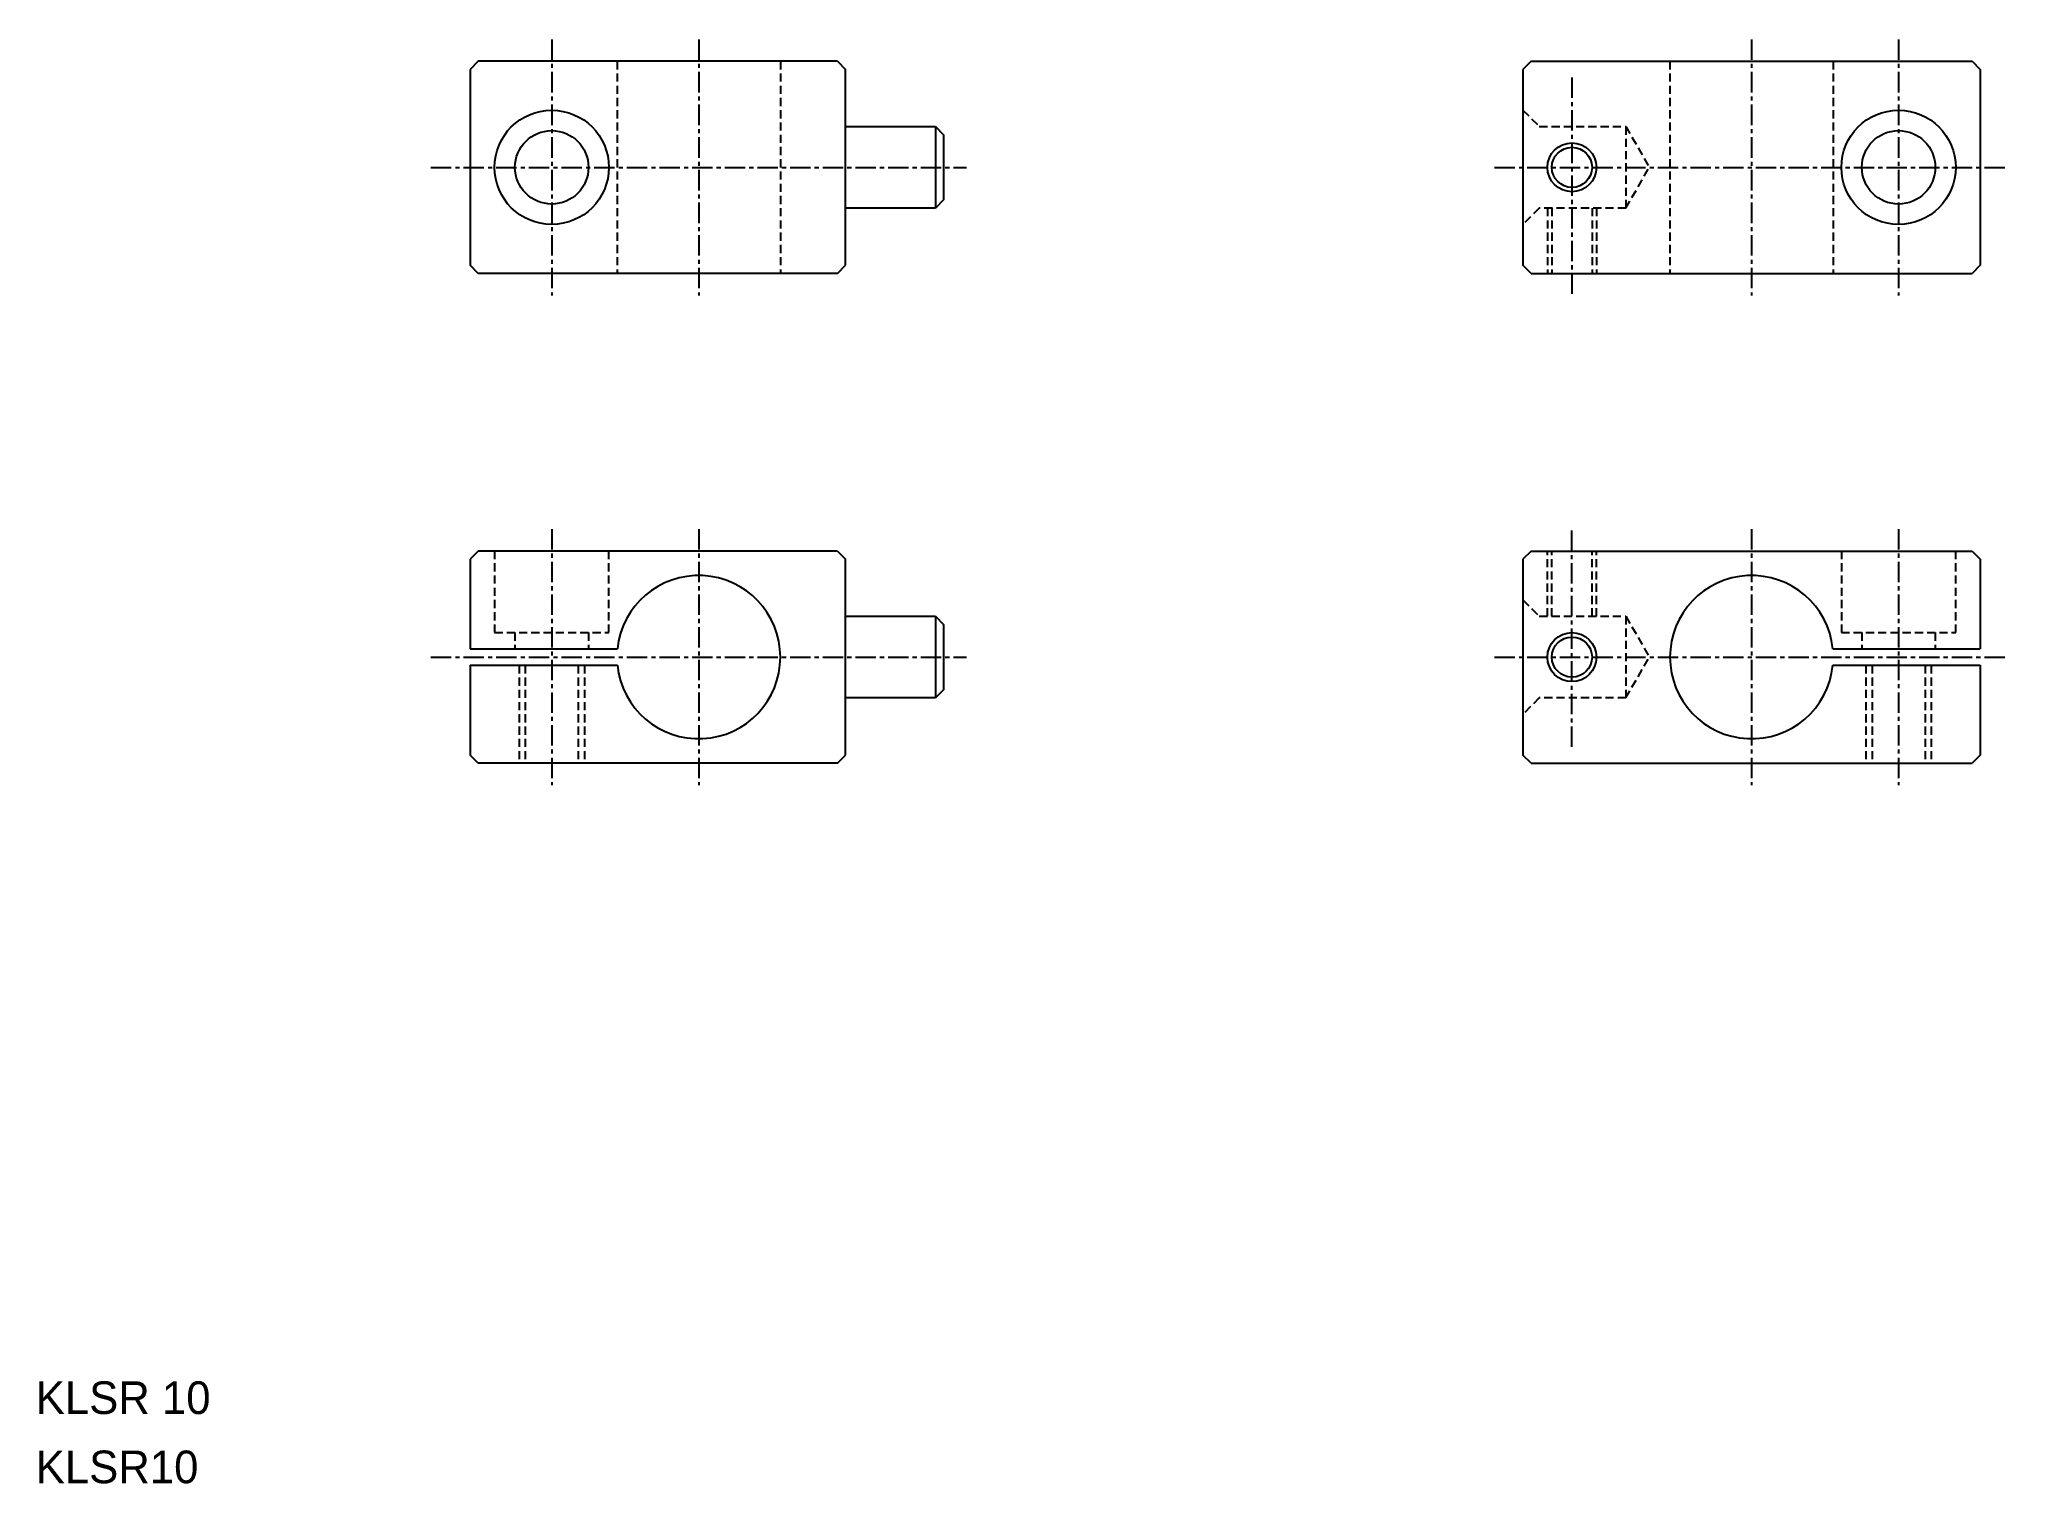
# Model space of a CAD drawing. Extents: x 51 to 171, y 122 to 210.
import ezdxf

# ---------------------------------------------------------------- set-up
doc = ezdxf.new("R2010")
doc.units = 0
doc.linetypes.add('CENTER', pattern=[2, 1.25, -0.25, 0.25, -0.25])
doc.linetypes.add('DASHED', pattern=[0.75, 0.5, -0.25])
doc.layers.get('0').update_dxf_attribs({"linetype": 'CONTINUOUS'})
doc.layers.add('CENTER', color=1, linetype='CENTER')

msp = doc.modelspace()

# ---------------------------------------------------------------- linework, layer by layer
at = {"color": 7, "linetype": 'CONTINUOUS'}
for p, q in [((77.69, 208.76), (77.19, 208.26)), ((99.69, 208.76), (77.69, 208.76)), ((99.69, 208.76), (100.19, 208.26)), ((142.17, 208.76), (141.67, 208.26)), ((142.17, 208.76), (169.17, 208.76)), ((169.17, 208.76), (169.67, 208.26)), ((77.19, 208.26), (77.19, 196.26)), ((100.19, 196.26), (100.19, 208.26)), ((141.67, 208.26), (141.67, 196.26)), ((169.67, 208.26), (169.67, 196.26)), ((100.19, 204.76), (105.69, 204.76)), ((105.69, 204.76), (105.69, 199.76)), ((105.69, 204.76), (106.19, 204.26)), ((106.19, 204.26), (106.19, 200.26)), ((106.19, 200.26), (105.69, 199.76)), ((105.69, 199.76), (100.19, 199.76)), ((77.69, 195.76), (77.19, 196.26)), ((99.69, 195.76), (77.69, 195.76)), ((99.69, 195.76), (100.19, 196.26)), ((142.17, 195.76), (141.67, 196.26)), ((142.17, 195.76), (169.17, 195.76)), ((169.67, 196.26), (169.17, 195.76)), ((77.69, 178.76), (77.19, 178.26)), ((99.69, 178.76), (77.69, 178.76)), ((99.69, 178.76), (100.19, 178.26)), ((142.17, 178.76), (141.67, 178.26)), ((142.17, 178.76), (169.17, 178.76)), ((169.17, 178.76), (169.67, 178.26)), ((77.19, 178.26), (77.19, 172.76)), ((100.19, 166.26), (100.19, 178.26)), ((141.67, 178.26), (141.67, 166.26)), ((169.67, 178.26), (169.67, 172.76)), ((100.19, 174.76), (105.69, 174.76)), ((105.69, 174.76), (105.69, 169.76)), ((105.69, 174.76), (106.19, 174.26)), ((106.19, 174.26), (106.19, 170.26)), ((77.19, 172.76), (86.21, 172.76)), ((160.64, 172.76), (169.67, 172.76)), ((77.19, 171.76), (86.21, 171.76)), ((77.19, 171.76), (77.19, 166.26)), ((160.64, 171.76), (169.67, 171.76)), ((169.67, 171.76), (169.67, 166.26)), ((106.19, 170.26), (105.69, 169.76)), ((105.69, 169.76), (100.19, 169.76)), ((77.69, 165.76), (77.19, 166.26)), ((99.69, 165.76), (77.69, 165.76)), ((99.69, 165.76), (100.19, 166.26)), ((142.17, 165.76), (141.67, 166.26)), ((142.17, 165.76), (169.17, 165.76)), ((169.67, 166.26), (169.17, 165.76))]:
    msp.add_line(p, q, dxfattribs=at)
at = {"color": 3, "linetype": 'DASHED'}
for p, q in [((86.19, 208.76), (86.19, 195.76)), ((96.19, 208.76), (96.19, 195.76)), ((150.67, 208.76), (150.67, 195.76)), ((160.67, 208.76), (160.67, 195.76)), ((141.67, 205.76), (142.67, 204.76)), ((142.67, 204.76), (147.97, 204.76)), ((147.97, 204.76), (149.41, 202.26)), ((147.97, 204.76), (147.97, 199.76)), ((147.97, 199.76), (149.41, 202.26)), ((142.67, 199.76), (141.67, 198.76)), ((147.97, 199.76), (142.67, 199.76)), ((143.17, 199.76), (143.17, 195.76)), ((143.44, 199.76), (143.44, 195.76)), ((145.9, 199.76), (145.9, 195.76)), ((146.17, 199.76), (146.17, 195.76)), ((78.69, 178.76), (78.69, 173.76)), ((85.69, 173.76), (85.69, 178.76)), ((143.17, 174.76), (143.17, 178.76)), ((143.44, 174.76), (143.44, 178.76)), ((145.9, 174.76), (145.9, 178.76)), ((146.17, 174.76), (146.17, 178.76)), ((161.17, 178.76), (161.17, 173.76)), ((168.17, 173.76), (168.17, 178.76)), ((141.67, 175.76), (142.67, 174.76)), ((78.69, 173.76), (85.69, 173.76)), ((79.94, 173.76), (79.94, 172.76)), ((84.44, 173.76), (84.44, 172.76)), ((142.67, 174.76), (147.97, 174.76)), ((147.97, 174.76), (149.41, 172.26)), ((147.97, 174.76), (147.97, 169.76)), ((161.17, 173.76), (168.17, 173.76)), ((162.42, 173.76), (162.42, 172.76)), ((166.92, 173.76), (166.92, 172.76)), ((80.19, 171.76), (80.19, 165.76)), ((80.57, 171.76), (80.57, 165.76)), ((83.81, 171.76), (83.81, 165.76)), ((84.19, 171.76), (84.19, 165.76)), ((147.97, 169.76), (149.41, 172.26)), ((162.67, 171.76), (162.67, 165.76)), ((163.05, 171.76), (163.05, 165.76)), ((166.29, 171.76), (166.29, 165.76)), ((166.67, 171.76), (166.67, 165.76)), ((142.67, 169.76), (141.67, 168.76)), ((147.97, 169.76), (142.67, 169.76))]:
    msp.add_line(p, q, dxfattribs=at)
at = {"color": 7, "linetype": 'CONTINUOUS'}
for centre, radius in [((82.19, 202.26), 3.5), ((164.67, 202.26), 3.5), ((82.19, 202.26), 2.25), ((164.67, 202.26), 2.25), ((144.67, 202.26), 1.23), ((144.67, 172.26), 1.23)]:
    msp.add_circle(centre, radius, dxfattribs=at)
at = {"color": 3, "linetype": 'CONTINUOUS'}
for centre in [(144.67, 202.26), (144.67, 172.26)]:
    msp.add_circle(centre, 1.5, dxfattribs=at)
at = {"color": 7, "linetype": 'CONTINUOUS'}
for centre, start, end in [((91.19, 172.26), 185.7392, 174.2608), ((155.67, 172.26), 5.7392, 354.2608)]:
    msp.add_arc(centre, 5, start, end, dxfattribs=at)
at = {"layer": 'CENTER', "color": 1, "linetype": 'CENTER'}
for p, q in [((82.19, 210.1), (82.19, 194.42)), ((91.19, 210.1), (91.19, 194.42)), ((155.67, 210.1), (155.67, 194.42)), ((164.67, 210.1), (164.67, 194.42)), ((144.67, 207.76), (144.67, 194.42)), ((74.79, 202.26), (107.59, 202.26)), ((139.93, 202.26), (171.41, 202.26)), ((82.19, 180.1), (82.19, 164.42)), ((91.19, 180.1), (91.19, 164.42)), ((144.67, 166.76), (144.67, 180.1)), ((155.67, 180.1), (155.67, 164.42)), ((164.67, 180.1), (164.67, 164.42)), ((74.79, 172.26), (107.59, 172.26)), ((139.93, 172.26), (171.41, 172.26))]:
    msp.add_line(p, q, dxfattribs=at)

# ---------------------------------------------------------------- texts
at = {"color": 7, "linetype": 'CONTINUOUS'}
for s, p in [('KLSR 10', (50.59, 125.9)), ('KLSR10', (50.59, 121.66))]:
    msp.add_text(s, height=2, dxfattribs=at).set_placement(p)

doc.saveas('drawing.dxf')
